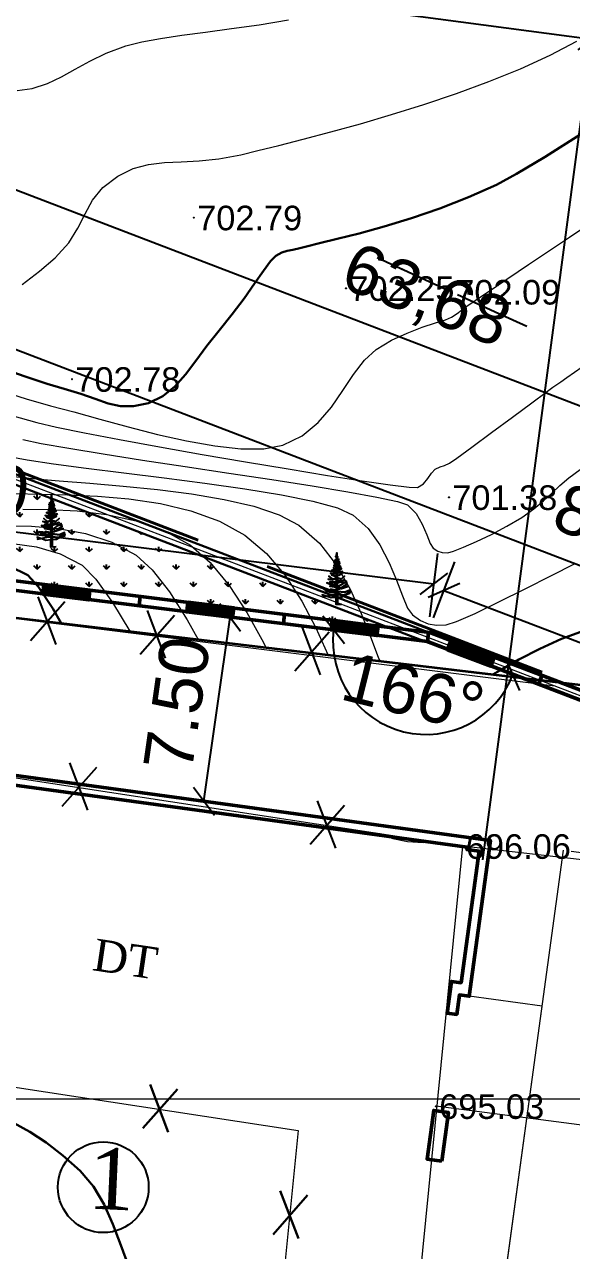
# Model space of a CAD drawing. Header units: feet. Extents: x 3381 to 683784, y 675186 to 4376258.
# Drawn here: x 682142.95 to 682165.21, y 4375708.14 to 4375758.02 of the extents above; entities that cross this region are included whole.
import ezdxf

# ---------------------------------------------------------------- set-up
doc = ezdxf.new("R2010")
doc.units = ezdxf.units.FT
doc.header["$MEASUREMENT"] = 0
doc.header["$PDMODE"] = 34
doc.header["$PDSIZE"] = 0.01
for name, pattern in [('ACAD_ISO02W100', [15, 12, -3]), ('ACAD_ISO03W100', [30, 12, -18]), ('DUZ', [0])]:
    doc.linetypes.add(name, pattern=pattern)
doc.layers.get('0').update_dxf_attribs({"linetype": 'CONTINUOUS'})
doc.layers.get('Defpoints').update_dxf_attribs({"linetype": 'CONTINUOUS'})
for name, color, linetype in [('0_Point_Height', 2, 'CONTINUOUS'), ('0_Point_Point', 7, 'CONTINUOUS'), ('Aqaclar', 3, 'CONTINUOUS'), ('Layer8', 7, 'CONTINUOUS'), ('Lep-Stolb', 7, 'CONTINUOUS'), ('Yazilar', 7, 'CONTINUOUS')]:
    doc.layers.add(name, color=color, linetype=linetype)
for name, color, linetype, lineweight in [('ANA HORIZONTAL', 24, 'CONTINUOUS', 30), ('das hasar', 5, 'CONTINUOUS', 0), ('das tikili', 5, 'CONTINUOUS', 0), ('HORIZANTAL', 24, 'CONTINUOUS', 13), ('km setka', 170, 'CONTINUOUS', 15)]:
    doc.layers.add(name, color=color, linetype=linetype, lineweight=lineweight)
doc.styles.get("Standard").update_dxf_attribs({"font": 'arial.ttf', "height": 2})
doc.styles.add('style5', font='ariall.ttf', dxfattribs={"height": 400})
doc.linetypes.add('FENCELINE2', pattern='A,6.35,-2.54,[132,ltypeshp.shx,S=2.54,R=0,X=-2.54,Y=0],-2.54,25.4', length=36.83)
doc.dimstyles.new('ISO-25', dxfattribs={"dimtxt": 2, "dimasz": 1, "dimexe": 1.25, "dimexo": 0.625, "dimtad": 1, "dimtxsty": 'Standard', "dimblk": 'OBLIQUE', "dimcen": 2.5, "dimadec": 0, "dimazin": 0, "dimtfac": 1, "dimtmove": 0, "dimatfit": 3, "dimldrblk": 'OBLIQUE', "dimfxl": 1, "dimarcsym": 0})
pattern_1 = [(90, (1287.3136, 801.1559), (-0.707106781, 0.707106781), [0.1875, -1.226713563]), (45, (1287.3136, 801.1559), (-0.70710678119, 0.70710678119), [0.1875, -0.8125]), (135, (1287.3136, 801.1559), (-0.70710678119, -0.70710678119), [0.1875, -0.8125])]

# ---------------------------------------------------------------- blocks, each defined once
blk = doc.blocks.new('_Oblique')
at = {"color": 0, "linetype": 'ByBlock', "lineweight": -2}
blk.add_line((-0.5, -0.5), (0.5, 0.5), dxfattribs=at)
blk = doc.blocks.new('*D66')
at = {"color": 0, "lineweight": -2, "transparency": 16777216}
for p, q in [((682125.166, 4375746.842), (682127.158, 4375752.045)), ((682126.711, 4375750.878), (682207.711, 4375719.878)), ((682206.166, 4375715.842), (682208.158, 4375721.045))]:
    blk.add_line(p, q, dxfattribs=at)
at = {"layer": 'Defpoints', "color": 0, "lineweight": 18, "transparency": 16777216}
for p in [(682124.943, 4375746.258), (682207.711, 4375719.878), (682205.943, 4375715.258)]:
    blk.add_point(p, dxfattribs=at)
at = {"color": 0, "lineweight": -2, "transparency": 16777216}
for p, rotation in [((682126.711, 4375750.878), 159.0573494500117), ((682207.711, 4375719.878), 339.0573494500117)]:
    blk.add_blockref('_Oblique', p, dxfattribs=dict(at, rotation=rotation))
at = {"color": 0, "lineweight": 18, "transparency": 16777216, "insert": (682167.864, 4375737.084), "char_height": 2, "attachment_point": 5, "rotation": 339.0573}
blk.add_mtext('86,73', dxfattribs=at)
blk = doc.blocks.new('*D35')
at = {"color": 0, "lineweight": -2, "transparency": 16777216}
for p, q in [((682125.166, 4375746.842), (682129.326, 4375757.71)), ((682128.879, 4375756.543), (682188.35, 4375733.782)), ((682184.638, 4375724.081), (682188.797, 4375734.95))]:
    blk.add_line(p, q, dxfattribs=at)
at = {"layer": 'Defpoints', "color": 0, "lineweight": 18, "transparency": 16777216}
for p in [(682124.943, 4375746.258), (682188.35, 4375733.782), (682184.414, 4375723.498)]:
    blk.add_point(p, dxfattribs=at)
at = {"color": 0, "lineweight": -2, "transparency": 16777216}
for p, rotation in [((682128.879, 4375756.543), 159.0573494502388), ((682188.35, 4375733.782), 339.0573494502387)]:
    blk.add_blockref('_Oblique', p, dxfattribs=dict(at, rotation=rotation))
at = {"color": 0, "lineweight": 18, "transparency": 16777216, "insert": (682159.268, 4375746.869), "char_height": 2, "attachment_point": 5, "rotation": 339.0573}
blk.add_mtext('63,68', dxfattribs=at)
blk = doc.blocks.new('*D37')
at = {"color": 0, "lineweight": -2, "transparency": 16777216}
for p, q in [((682120.632, 4375738.746), (682120.954, 4375741.331)), ((682120.8, 4375740.09), (682159.616, 4375735.261)), ((682159.448, 4375733.916), (682159.77, 4375736.501))]:
    blk.add_line(p, q, dxfattribs=at)
at = {"layer": 'Defpoints', "color": 0, "lineweight": 9, "transparency": 16777216}
for p in [(682120.555, 4375738.126), (682159.616, 4375735.261), (682159.371, 4375733.296)]:
    blk.add_point(p, dxfattribs=at)
at = {"color": 0, "lineweight": -2, "transparency": 16777216}
for p, rotation in [((682120.8, 4375740.09), 172.9079159847132), ((682159.616, 4375735.261), 352.9079159847132)]:
    blk.add_blockref('_Oblique', p, dxfattribs=dict(at, rotation=rotation))
at = {"color": 0, "lineweight": 18, "transparency": 16777216, "insert": (682140.411, 4375739.31), "char_height": 2, "attachment_point": 5, "rotation": 352.9079}
blk.add_mtext('{\\fArial|b0|i0|c238|p34;39.0}', dxfattribs=at)
blk = doc.blocks.new('*D38')
at = {"color": 0, "lineweight": -2, "transparency": 16777216}
for p, q in [((682159.594, 4375733.88), (682160.466, 4375736.161)), ((682160.019, 4375734.993), (682185.126, 4375725.4)), ((682184.701, 4375724.287), (682185.573, 4375726.568))]:
    blk.add_line(p, q, dxfattribs=at)
at = {"layer": 'Defpoints', "color": 0, "lineweight": 9, "transparency": 16777216}
for p in [(682159.371, 4375733.296), (682185.126, 4375725.4), (682184.478, 4375723.704)]:
    blk.add_point(p, dxfattribs=at)
at = {"color": 0, "lineweight": -2, "transparency": 16777216}
for p, rotation in [((682160.019, 4375734.993), 159.0895513986709), ((682185.126, 4375725.4), 339.0895513986709)]:
    blk.add_blockref('_Oblique', p, dxfattribs=dict(at, rotation=rotation))
at = {"color": 0, "lineweight": 18, "transparency": 16777216, "insert": (682173.16, 4375731.734), "char_height": 2, "attachment_point": 5, "rotation": 339.0896}
blk.add_mtext('{\\fArial|b0|i0|c238|p34;26.80}', dxfattribs=at)
blk = doc.blocks.new('*D30')
at = {"color": 0, "lineweight": -2, "transparency": 16777216}
blk.add_line((682118.224, 4375734.771), (682113.35, 4375739.13), dxfattribs=at)
for start, end in [(242.879, 352.9349), (228.1908, 242.879)]:
    blk.add_arc((682120.832, 4375737.687), 3.912, start, end, dxfattribs=at)
at = {"layer": 'Defpoints', "color": 0, "lineweight": 30, "transparency": 16777216}
for p in [(682120.832, 4375737.687), (682120.832, 4375737.687), (682123.657, 4375734.982), (682159.346, 4375732.913), (682086.143, 4375669.959)]:
    blk.add_point(p, dxfattribs=at)
at = {"color": 0, "lineweight": -2, "transparency": 16777216}
for p, rotation in [((682124.713, 4375737.206), 82.93491798811135), ((682119.049, 4375734.205), 152.8790077975493)]:
    blk.add_blockref('_Oblique', p, dxfattribs=dict(at, rotation=rotation))
at = {"color": 0, "lineweight": 18, "transparency": 16777216, "insert": (682116.884, 4375738.178), "char_height": 2, "attachment_point": 5, "rotation": 318.1908}
blk.add_mtext('110°', dxfattribs=at)
blk = doc.blocks.new('*D32')
at = {"color": 0, "lineweight": -2, "transparency": 16777216}
blk.add_arc((682182.762, 4375657.126), 7.21, 68.4429, 172.4341, dxfattribs=at)
at = {"layer": 'Defpoints', "color": 0, "lineweight": 30, "transparency": 16777216}
for p in [(682205.683, 4375715.144), (682086.143, 4375669.959), (682177.424, 4375661.972), (682182.797, 4375657.122), (682173.825, 4375634.503)]:
    blk.add_point(p, dxfattribs=at)
at = {"color": 0, "lineweight": -2, "transparency": 16777216}
for p, rotation in [((682185.411, 4375663.832), 338.4429207148453), ((682175.615, 4375658.076), 262.4341392845762)]:
    blk.add_blockref('_Oblique', p, dxfattribs=dict(at, rotation=rotation))
at = {"color": 0, "lineweight": 18, "transparency": 16777216, "insert": (682178.276, 4375664.762), "char_height": 2, "attachment_point": 5, "rotation": 30.4385}
blk.add_mtext('104°', dxfattribs=at)
blk = doc.blocks.new('*D33')
at = {"color": 0, "lineweight": -2, "transparency": 16777216}
blk.add_line((682162.513, 4375731.692), (682163.992, 4375731.129), dxfattribs=at)
blk.add_arc((682159.288, 4375732.92), 3.784, 172.9349, 339.1463, dxfattribs=at)
at = {"layer": 'Defpoints', "color": 0, "lineweight": 18, "transparency": 16777216}
for p in [(682120.832, 4375737.687), (682159.346, 4375732.913), (682160.172, 4375732.584), (682161.929, 4375731.914), (682156.773, 4375730.094)]:
    blk.add_point(p, dxfattribs=at)
at = {"color": 0, "lineweight": -2, "transparency": 16777216}
for p, rotation in [((682155.533, 4375733.386), 82.93491798746089), ((682162.824, 4375731.574), 69.1462895681369)]:
    blk.add_blockref('_Oblique', p, dxfattribs=dict(at, rotation=rotation))
at = {"color": 0, "lineweight": 18, "transparency": 16777216, "insert": (682158.772, 4375730.846), "char_height": 2, "attachment_point": 5, "rotation": 346.0406}
blk.add_mtext('166°', dxfattribs=at)
blk = doc.blocks.new('*D73')
at = {"color": 0, "lineweight": -2, "transparency": 16777216}
for p, q in [((682127.28, 4375728.596), (682131.89, 4375763.227)), ((682131.725, 4375761.988), (682166.043, 4375757.419)), ((682161.597, 4375724.028), (682166.208, 4375758.658))]:
    blk.add_line(p, q, dxfattribs=at)
at = {"layer": 'Defpoints', "color": 0, "lineweight": 18, "transparency": 16777216}
for p in [(682166.043, 4375757.419), (682127.198, 4375727.976), (682161.515, 4375723.408)]:
    blk.add_point(p, dxfattribs=at)
at = {"color": 0, "lineweight": -2, "transparency": 16777216}
for p, rotation in [((682131.725, 4375761.988), 172.417149274753), ((682166.043, 4375757.419), 352.4171492747529)]:
    blk.add_blockref('_Oblique', p, dxfattribs=dict(at, rotation=rotation))
at = {"color": 0, "lineweight": 20, "transparency": 16777216, "insert": (682149.101, 4375761.336), "char_height": 2, "attachment_point": 5, "rotation": 352.4171}
blk.add_mtext('{\\fArial|b0|i0|c238|p34;34.60}', dxfattribs=at)
blk = doc.blocks.new('*D75')
at = {"color": 0, "lineweight": -2, "transparency": 16777216}
blk.add_arc((682135.899, 4375791.734), 7.308, 157.6168, 262.2234, dxfattribs=at)
at = {"layer": 'Defpoints', "color": 0, "lineweight": 18, "transparency": 16777216}
for p in [(682137.485, 4375803.353), (682118.944, 4375798.716, 709.272), (682128.763, 4375790.154), (682150.38, 4375785.77, 709.019), (682124.942, 4375711.507)]:
    blk.add_point(p, dxfattribs=at)
at = {"color": 0, "lineweight": -2, "transparency": 16777216}
for p, rotation in [((682129.141, 4375794.517), 67.61681356779707), ((682134.91, 4375784.493), 352.2234362133664)]:
    blk.add_blockref('_Oblique', p, dxfattribs=dict(at, rotation=rotation))
at = {"color": 0, "lineweight": 20, "transparency": 16777216, "insert": (682130.991, 4375788.909), "char_height": 2, "attachment_point": 5, "rotation": 299.9201}
blk.add_mtext('105°', dxfattribs=at)
blk = doc.blocks.new('*D76')
at = {"color": 0, "lineweight": -2, "transparency": 16777216}
blk.add_arc((682135.899, 4375791.734), 7.32, 262.2234, 337.6168, dxfattribs=at)
at = {"layer": 'Defpoints', "color": 0, "lineweight": 18, "transparency": 16777216}
for p in [(682137.485, 4375803.353), (682118.944, 4375798.716, 709.272), (682140.843, 4375786.335), (682150.38, 4375785.77, 709.019), (682124.942, 4375711.507)]:
    blk.add_point(p, dxfattribs=at)
at = {"color": 0, "lineweight": -2, "transparency": 16777216}
for p, rotation in [((682142.667, 4375788.946), 67.61681356779708), ((682134.908, 4375784.481), 172.2234362133664)]:
    blk.add_blockref('_Oblique', p, dxfattribs=dict(at, rotation=rotation))
at = {"color": 0, "lineweight": 20, "transparency": 16777216, "insert": (682138.731, 4375786.812), "char_height": 2, "attachment_point": 5, "rotation": 29.9201}
blk.add_mtext('75°', dxfattribs=at)
blk = doc.blocks.new('*D151')
at = {"color": 0, "lineweight": -2, "transparency": 16777216}
for p, q in [((682150.702, 4375733.977), (682150.083, 4375734.065)), ((682150.255, 4375726.419), (682151.321, 4375733.888)), ((682149.636, 4375726.508), (682149.018, 4375726.596))]:
    blk.add_line(p, q, dxfattribs=at)
at = {"layer": 'Defpoints', "color": 0, "lineweight": 18, "transparency": 16777216}
for p in [(682151.321, 4375733.888), (682151.321, 4375733.888), (682150.255, 4375726.419)]:
    blk.add_point(p, dxfattribs=at)
at = {"color": 0, "lineweight": -2, "transparency": 16777216}
for p, rotation in [((682151.321, 4375733.888), 81.88028170355082), ((682150.255, 4375726.419), 261.8802817035508)]:
    blk.add_blockref('_Oblique', p, dxfattribs=dict(at, rotation=rotation))
at = {"color": 0, "lineweight": 18, "transparency": 16777216, "insert": (682149.158, 4375730.386), "char_height": 2, "attachment_point": 5, "rotation": 81.8803}
blk.add_mtext('{\\fArial|b0|i0|c238|p34;7.50}', dxfattribs=at)

msp = doc.modelspace()

# ---------------------------------------------------------------- hatches: boundary and pattern name
at = {"lineweight": 25}
h = msp.add_hatch(dxfattribs=at)
h.set_pattern_fill('GRASS', color=3)
h.set_pattern_definition(pattern_1)
h.paths.add_polyline_path([(682120.976, 4375738.07), (682157.714, 4375733.502), (682125.039, 4375746.007)])
h = msp.add_hatch(dxfattribs=at)
h.set_pattern_fill('GRASS', color=3)
h.set_pattern_definition(pattern_1)
edge = h.paths.add_edge_path(flags=16)
edge.add_arc((682100.284, 4375677.651), 3.56, 0, 360)
edge = h.paths.add_edge_path()
edge.add_arc((682165.941, 4375648.566), 2.121, 0, 360)
edge = h.paths.add_edge_path()
edge.add_line((682103.076, 4375679.859), (682107.613, 4375679.251))
edge.add_line((682107.613, 4375679.251), (682108.001, 4375682.14))
edge.add_line((682108.001, 4375682.14), (682100.674, 4375683.13))
edge.add_line((682100.674, 4375683.13), (682102.815, 4375698.986))
edge.add_line((682102.815, 4375698.986), (682111.188, 4375697.855))
edge.add_line((682111.188, 4375697.855), (682111.915, 4375703.238))
edge.add_line((682111.915, 4375703.238), (682107.263, 4375703.91))
edge.add_line((682107.263, 4375703.91), (682108.077, 4375709.551))
edge.add_line((682108.077, 4375709.551), (682116.199, 4375708.398))
edge.add_line((682116.199, 4375708.398), (682119.945, 4375735.513))
edge.add_line((682119.945, 4375735.513), (682120.038, 4375736.202))
edge.add_line((682120.038, 4375736.202), (682119.768, 4375735.709))
edge.add_line((682119.768, 4375735.709), (682082.23, 4375662.38))
edge.add_line((682082.23, 4375662.38), (682173.825, 4375634.503))
edge.add_line((682173.825, 4375634.503), (682205.683, 4375715.144))
edge.add_line((682205.683, 4375715.144), (682198.572, 4375717.865))
edge.add_line((682198.572, 4375717.865), (682196.818, 4375713.281))
edge.add_line((682196.818, 4375713.281), (682188.454, 4375716.215))
edge.add_arc((682347.883, 4375651.33), 172.127, 157.85455, 159.31778)
edge.add_line((682186.849, 4375712.122), (682200.214, 4375710.326))
edge.add_line((682200.214, 4375710.326), (682199.472, 4375705.078))
edge.add_line((682199.472, 4375705.078), (682186.143, 4375706.885))
edge.add_arc((682186.443, 4375703.744), 3.155, 95.4615, 167.5925)
edge.add_line((682183.362, 4375704.422), (682183.362, 4375703.467))
edge.add_line((682183.362, 4375703.467), (682185.028, 4375703.86))
edge.add_line((682185.028, 4375703.86), (682190.62, 4375702.881))
edge.add_line((682190.62, 4375702.881), (682188.67, 4375689.698))
edge.add_line((682188.67, 4375689.698), (682188.451, 4375689.698))
edge.add_line((682188.451, 4375689.698), (682183.362, 4375690.415))
edge.add_line((682183.362, 4375690.415), (682183.973, 4375695.783))
edge.add_line((682183.973, 4375695.783), (682189.076, 4375695.084))
edge.add_line((682189.076, 4375695.084), (682189.427, 4375697.646))
edge.add_line((682189.427, 4375697.646), (682184.247, 4375698.356))
edge.add_line((682184.247, 4375698.356), (682184.843, 4375703.444))
edge.add_line((682184.843, 4375703.444), (682183.262, 4375703.235))
edge.add_line((682183.262, 4375703.235), (682181.206, 4375687.269))
edge.add_line((682181.206, 4375687.269), (682189.942, 4375686.06))
edge.add_line((682189.942, 4375686.06), (682189.111, 4375678.704))
edge.add_line((682189.111, 4375678.704), (682180.328, 4375679.919))
edge.add_line((682180.328, 4375679.919), (682179.949, 4375677.269))
edge.add_line((682179.949, 4375677.269), (682173.822, 4375678.073))
edge.add_arc((682173.385, 4375668.082), 10, 87.4993, 110.7786)
edge.add_line((682169.838, 4375677.432), (682179.587, 4375676.005))
edge.add_line((682179.587, 4375676.005), (682178.96, 4375672.511))
edge.add_line((682178.96, 4375672.511), (682175.65, 4375673.037))
edge.add_line((682175.65, 4375673.037), (682176.043, 4375676.111))
edge.add_line((682176.043, 4375676.111), (682173.512, 4375676.446))
edge.add_line((682173.512, 4375676.446), (682173.107, 4375673.384))
edge.add_line((682173.107, 4375673.384), (682169.783, 4375673.824))
edge.add_line((682169.783, 4375673.824), (682170.135, 4375676.921))
edge.add_line((682170.135, 4375676.921), (682169.341, 4375677.228))
edge.add_arc((682173.555, 4375667.869), 10.263, 114.2395, 179.0096)
edge.add_line((682163.293, 4375668.047), (682162.943, 4375665.411))
edge.add_line((682162.943, 4375665.411), (682159.957, 4375665.738))
edge.add_line((682159.957, 4375665.738), (682159.076, 4375660.875))
edge.add_line((682159.076, 4375660.875), (682150.367, 4375662.088))
edge.add_line((682150.367, 4375662.088), (682151.054, 4375666.989))
edge.add_line((682151.054, 4375666.989), (682144.128, 4375667.908))
edge.add_line((682144.128, 4375667.908), (682144.563, 4375671.182))
edge.add_arc((682141.589, 4375671.577), 3, 352.4412, 442.1402)
edge.add_line((682141.999, 4375674.549), (682130.113, 4375676.189))
edge.add_line((682130.113, 4375676.189), (682128.842, 4375666.772))
edge.add_line((682128.842, 4375666.772), (682121.539, 4375667.751))
edge.add_line((682121.539, 4375667.751), (682122.793, 4375677.2))
edge.add_line((682122.793, 4375677.2), (682119.777, 4375677.622))
edge.add_line((682119.777, 4375677.622), (682118.516, 4375668.117))
edge.add_line((682118.516, 4375668.117), (682117.086, 4375668.391))
edge.add_line((682117.086, 4375668.391), (682106.365, 4375669.935))
edge.add_line((682106.365, 4375669.935), (682107.414, 4375677.765))
edge.add_line((682107.414, 4375677.765), (682103.794, 4375678.25))
edge.add_arc((682100.284, 4375677.651), 3.56, 9.688, 38.3434)
at = {"lineweight": 50}
h = msp.add_hatch(dxfattribs=at)
h.set_pattern_fill('ANSI31', scale=0.3, angle=0.4649)
h.set_pattern_definition([(45.4649425098, (32595.560148, -5716.13343), (-0.02673080442278, 0.02630045807417), [])])
h.paths.add_polyline_path([(682143.74, 4375735.232), (682145.616, 4375734.997), (682145.566, 4375734.612), (682143.7, 4375734.843)])
h = msp.add_hatch(dxfattribs=at)
h.set_pattern_fill('ANSI31', scale=0.3, angle=1.0889)
h.set_pattern_definition([(46.0888578068, (80350.25105, -12530.11862), (-0.0270156095107, 0.0260078227225), [])])
h.paths.add_polyline_path([(682149.592, 4375734.52), (682151.467, 4375734.285), (682151.421, 4375733.891), (682149.555, 4375734.122)])
h = msp.add_hatch(dxfattribs=at)
h.set_pattern_fill('ANSI31', scale=0.3, angle=0.4649)
h.set_pattern_definition([(45.4649425098, (32607.287455, -5717.586884), (-0.02673080442278, 0.02630045807417), [])])
h.paths.add_polyline_path([(682155.468, 4375733.779), (682157.343, 4375733.544), (682157.294, 4375733.158), (682155.427, 4375733.389)])
h = msp.add_hatch(dxfattribs=at)
h.set_pattern_fill('ANSI31', scale=0.3, angle=-12.6583)
h.set_pattern_definition([(32.3417294339, (-945214.844965, 256184.548373), (-0.02006129345044, 0.03168271618873), [])])
h.paths.add_polyline_path([(682160.302, 4375732.96), (682162.067, 4375732.286), (682161.929, 4375731.914), (682160.171, 4375732.582)])

# ---------------------------------------------------------------- linework, layer by layer
at = {"color": 8, "lineweight": 18}
msp.add_line((682121.153, 4375736.547, 686.5), (682164.528, 4375731.108, -687.5), dxfattribs=at)
at = {"color": 1, "lineweight": 25}
for p, q in [((682143.195, 4375732.963, -32.392), (682144.597, 4375734.551, -32.392)), ((682143.487, 4375734.732, 665.108), (682144.223, 4375732.799, -32.392)), ((682147.944, 4375734.173, 523.914), (682148.681, 4375732.24, -173.586)), ((682147.652, 4375732.404, -173.586), (682149.055, 4375733.993, -173.586)), ((682153.954, 4375731.719, 696.134), (682155.356, 4375733.308, 696.134)), ((682154.246, 4375733.488, 1393.634), (682154.982, 4375731.556, 696.134)), ((682144.49, 4375726.213), (682145.892, 4375727.801)), ((682144.782, 4375727.982, 697.5), (682145.518, 4375726.049)), ((682154.575, 4375724.67), (682155.978, 4375726.259)), ((682154.867, 4375726.439, 697.5), (682155.604, 4375724.506))]:
    msp.add_line(p, q, dxfattribs=at)
at = {"color": 7, "lineweight": 50}
for p, q in [((682147.664, 4375734.761), (682147.62, 4375734.375)), ((682153.537, 4375734.041), (682153.493, 4375733.655)), ((682159.39, 4375733.299), (682159.346, 4375732.913)), ((682164.02, 4375731.558), (682163.886, 4375731.193))]:
    msp.add_line(p, q, dxfattribs=at)
at = {"color": 7, "linetype": 'ACAD_ISO03W100', "lineweight": 18, "ltscale": 0.1}
msp.add_line((682175.306, 4375722.998), (682164.513, 4375724.472), dxfattribs=at)
at = {"color": 1, "lineweight": 30}
for p, q in [((682147.768, 4375713.118), (682149.171, 4375714.707)), ((682148.06, 4375714.887, 697.5), (682148.797, 4375712.954)), ((682153.36, 4375710.565, 697.5), (682154.096, 4375708.632)), ((682153.068, 4375708.796), (682154.47, 4375710.385))]:
    msp.add_line(p, q, dxfattribs=at)
at = {"color": 6, "linetype": 'ACAD_ISO02W100', "lineweight": 40, "elevation": 374.953}
msp.add_lwpolyline([(682207.23, 4375740.233), (682222.258, 4375723.541), (682213.835, 4375725.27), (682195.096, 4375719.624), (682206.391, 4375715.474), (682174.113, 4375633.919), (682081.49, 4375662.079), (682124.812, 4375746.714), (682183.067, 4375724.363), (682204.2, 4375732.115), (682207.23, 4375740.233)], dxfattribs=at)
at = {"color": 7, "lineweight": 30}
for points in [[(682193.828, 4375720.109), (682206.203, 4375715.373), (682174.061, 4375634.013), (682081.656, 4375662.137), (682124.847, 4375746.509), (682184.486, 4375723.684)], [(682193.686, 4375719.735), (682205.683, 4375715.144), (682173.825, 4375634.503), (682082.23, 4375662.38), (682125.039, 4375746.007), (682184.343, 4375723.311)]]:
    msp.add_lwpolyline(points, dxfattribs=at)
at = {"color": 1, "lineweight": 0}
msp.add_lwpolyline([(682081.943, 4375662.258), (682124.943, 4375746.258), (682205.943, 4375715.258), (682173.943, 4375634.258)], close=True, dxfattribs=at)
at = {"color": 7, "lineweight": 50}
for points in [[(682184.595, 4375723.244), (682184.77, 4375723.605), (682159.447, 4375733.287), (682120.553, 4375738.12), (682085.507, 4375669.657), (682183.056, 4375656.669), (682198.833, 4375696.585), (682198.474, 4375696.727), (682182.797, 4375657.122), (682086.143, 4375669.959), (682120.832, 4375737.687), (682159.346, 4375732.913), (682184.595, 4375723.244)], [(682143.74, 4375735.232), (682145.616, 4375734.997), (682145.567, 4375734.612), (682143.7, 4375734.845), (682143.74, 4375735.232)], [(682149.592, 4375734.52), (682151.467, 4375734.285), (682151.421, 4375733.891), (682149.555, 4375734.123), (682149.592, 4375734.52)], [(682155.468, 4375733.779), (682157.343, 4375733.544), (682157.295, 4375733.159), (682155.427, 4375733.391), (682155.468, 4375733.779)], [(682160.302, 4375732.96), (682162.067, 4375732.286), (682161.929, 4375731.914), (682160.172, 4375732.584), (682160.302, 4375732.96)], [(682135.082, 4375729.703), (682135.136, 4375730.099), (682136.371, 4375729.93), (682136.154, 4375728.345), (682161.915, 4375724.827), (682161.049, 4375718.486), (682160.653, 4375718.54), (682160.545, 4375717.747), (682160.147, 4375717.791), (682160.324, 4375719.089), (682160.721, 4375719.035), (682161.451, 4375724.386), (682160.956, 4375724.453), (682160.969, 4375724.553), (682135.704, 4375728.003), (682135.907, 4375729.489), (682135.808, 4375729.503), (682135.821, 4375729.602), (682135.082, 4375729.703)]]:
    msp.add_lwpolyline(points, dxfattribs=at)
at = {"color": 7, "lineweight": 18}
msp.add_lwpolyline([(682118.964, 4375683.283), (682153.549, 4375678.455, 0.415088), (682159.194, 4375682.73), (682164.888, 4375724.421)], format="xyb", dxfattribs=at)
msp.add_lwpolyline([(682156.178, 4375682.817), (682158.462, 4375682.505), (682160.14, 4375694.791), (682159.842, 4375694.832), (682158.165, 4375682.546), (682159.842, 4375694.832), (682157.856, 4375695.103), (682160.828, 4375694.697), (682164.022, 4375718.08), (682161.049, 4375718.486)], dxfattribs=at)
at = {"color": 7, "lineweight": 50}
msp.add_lwpolyline([(682159.931, 4375711.775), (682160.202, 4375713.757), (682159.607, 4375713.838), (682159.336, 4375711.857)], close=True, dxfattribs=at)
at = {"color": 7, "linetype": 'DUZ', "lineweight": 25}
msp.add_circle((682146.157, 4375710.712, 687.5), 1.846, dxfattribs=at)
at = {"linetype": 'Continuous'}
msp.add_open_spline([(682133.915, 4375868.228), (682135.736, 4375864.758), (682142.042, 4375852.74), (682151.939, 4375834.758), (682165.934, 4375815.494), (682176.705, 4375795.296), (682187.668, 4375777.411), (682196.796, 4375760.007), (682210.211, 4375741.486), (682226.81, 4375727.197), (682238.346, 4375712.36), (682246.276, 4375701.878), (682257.594, 4375689.959), (682265.843, 4375679.267), (682270.287, 4375673.507)], degree=3, knots=[0, 0, 0, 0, 11.75951, 40.72321, 61.46233, 83.054979, 109.290717, 124.392744, 141.962718, 177.533008, 189.558821, 198.276488, 216.955448, 238.768866, 238.768866, 238.768866, 238.768866], dxfattribs=at)
at = {"layer": '0_Point_Point'}
for p in [(682149.843, 4375750.162, 702.787), (682156.037, 4375747.289, 702.255), (682160.347, 4375747.141, 702.087), (682144.884, 4375743.591, 702.784), (682160.225, 4375738.784, 701.383), (682160.78, 4375724.588), (682159.693, 4375714.006)]:
    msp.add_point(p, dxfattribs=at)
at = {"layer": 'ANA HORIZONTAL', "color": 32, "lineweight": 30}
for points, elevation in [([(682141.975, 4375744.053), (682142.983, 4375743.7), (682143.876, 4375743.403), (682144.566, 4375743.2), (682145.247, 4375742.995), (682145.828, 4375742.785), (682146.352, 4375742.606), (682146.859, 4375742.495), (682147.392, 4375742.486), (682147.994, 4375742.617), (682148.581, 4375742.894), (682149.072, 4375743.288), (682149.506, 4375743.775), (682149.924, 4375744.334), (682150.365, 4375744.942), (682150.872, 4375745.577), (682151.402, 4375746.229), (682151.884, 4375746.878), (682152.311, 4375747.482), (682152.674, 4375748), (682152.968, 4375748.39), (682153.185, 4375748.612), (682153.423, 4375748.746), (682153.638, 4375748.809), (682153.867, 4375748.852), (682154.15, 4375748.924), (682154.428, 4375748.995), (682154.95, 4375749.118), (682155.677, 4375749.294), (682156.569, 4375749.523), (682157.589, 4375749.807), (682158.697, 4375750.145), (682159.854, 4375750.539), (682161.02, 4375750.99), (682162.157, 4375751.498), (682162.973, 4375751.941), (682164.136, 4375752.639), (682165.593, 4375753.556)], 702.5), ([(682142.339, 4375735.985), (682143.087, 4375735.612), (682143.505, 4375735.15), (682144.098, 4375734.254), (682144.445, 4375733.666)], 697.5), ([(682162.016, 4375731.578), (682162.294, 4375731.738), (682163.074, 4375732.179), (682163.917, 4375732.619), (682164.811, 4375733.027), (682165.745, 4375733.369)], 700), ([(682142.508, 4375713.334), (682143.169, 4375712.97), (682143.835, 4375712.527), (682144.513, 4375712), (682145.21, 4375711.385), (682145.764, 4375710.744), (682146.196, 4375710.01), (682146.551, 4375709.206), (682146.87, 4375708.355), (682147.2, 4375707.478)], 695)]:
    msp.add_lwpolyline(points, dxfattribs=dict(at, elevation=elevation))
at = {"layer": 'Aqaclar', "color": 3}
for points in [[(682144.236, 4375736.77), (682144.025, 4375736.762), (682144.028, 4375737.057), (682143.82, 4375737.033), (682143.611, 4375737.109), (682143.46, 4375737.163), (682143.611, 4375737.109), (682143.486, 4375737.082), (682143.611, 4375737.109), (682143.865, 4375737.163), (682144.03, 4375737.17), (682144.028, 4375737.057), (682144.074, 4375737.062), (682144.077, 4375736.764), (682144.074, 4375737.062), (682144.25, 4375737.082), (682144.416, 4375737.176), (682144.585, 4375737.22), (682144.416, 4375737.176), (682144.61, 4375737.284), (682144.416, 4375737.176), (682144.275, 4375737.139), (682144.072, 4375737.168), (682144.074, 4375737.062), (682144.072, 4375737.168), (682144.054, 4375737.171), (682144.03, 4375737.17), (682144.031, 4375737.293), (682144.029, 4375737.292), (682143.858, 4375737.252), (682143.599, 4375737.325), (682143.858, 4375737.252), (682144.029, 4375737.292), (682144.031, 4375737.293), (682144.032, 4375737.339), (682144.023, 4375737.341), (682143.808, 4375737.39), (682143.937, 4375737.36), (682143.865, 4375737.349), (682143.536, 4375737.381), (682143.865, 4375737.349), (682143.937, 4375737.36), (682144.032, 4375737.375), (682144.032, 4375737.339), (682144.032, 4375737.375), (682144.07, 4375737.381), (682144.072, 4375737.168), (682144.071, 4375737.293), (682144.073, 4375737.292), (682144.376, 4375737.26), (682144.578, 4375737.349), (682144.376, 4375737.26), (682144.071, 4375737.293), (682144.07, 4375737.381), (682144.18, 4375737.398), (682144.477, 4375737.608), (682144.215, 4375737.422), (682144.237, 4375737.414), (682144.522, 4375737.511), (682144.237, 4375737.414), (682144.13, 4375737.454), (682144.069, 4375737.464), (682144.07, 4375737.381), (682144.069, 4375737.464), (682144.033, 4375737.47), (682144.032, 4375737.375), (682144.033, 4375737.47), (682143.77, 4375737.511), (682144.033, 4375737.47), (682144.034, 4375737.519), (682143.966, 4375737.519), (682143.644, 4375737.641), (682143.966, 4375737.519), (682144.034, 4375737.519), (682144.035, 4375737.622), (682143.947, 4375737.584), (682143.738, 4375737.633), (682143.947, 4375737.584), (682144.066, 4375737.635), (682144.068, 4375737.519), (682144.034, 4375737.519), (682144.068, 4375737.519), (682144.069, 4375737.464), (682144.068, 4375737.519), (682144.149, 4375737.519), (682144.348, 4375737.652), (682144.439, 4375737.714), (682144.348, 4375737.652), (682144.37, 4375737.649), (682144.465, 4375737.665), (682144.37, 4375737.649), (682144.212, 4375737.673), (682144.185, 4375737.686), (682144.066, 4375737.635), (682144.185, 4375737.686), (682144.364, 4375737.762), (682144.185, 4375737.686), (682144.124, 4375737.714), (682144.231, 4375737.738), (682144.124, 4375737.714), (682144.054, 4375737.746), (682144.065, 4375737.741), (682144.066, 4375737.701), (682144.124, 4375737.714), (682144.066, 4375737.701), (682144.066, 4375737.635), (682144.066, 4375737.701), (682144.036, 4375737.694), (682144.035, 4375737.622), (682144.036, 4375737.694), (682143.94, 4375737.673), (682143.764, 4375737.681), (682143.94, 4375737.673), (682144.036, 4375737.694), (682144.037, 4375737.786), (682144.092, 4375737.778), (682144.065, 4375737.782), (682144.065, 4375737.741), (682144.065, 4375737.782), (682144.037, 4375737.786), (682143.865, 4375737.811), (682143.732, 4375737.916), (682143.865, 4375737.811), (682143.929, 4375737.802), (682143.865, 4375737.762), (682143.694, 4375737.803), (682143.865, 4375737.762), (682143.929, 4375737.802), (682144.038, 4375737.87), (682144.037, 4375737.786), (682144.065, 4375737.782), (682144.064, 4375737.846), (682144.225, 4375737.803), (682144.364, 4375737.924), (682144.225, 4375737.803), (682144.064, 4375737.846), (682144.063, 4375737.926), (682144.25, 4375738.013), (682144.023, 4375737.908), (682143.839, 4375737.973), (682144.023, 4375737.908), (682144.039, 4375737.915), (682144.038, 4375737.87), (682144.04, 4375738.027), (682144.023, 4375738.021), (682143.934, 4375738.013), (682143.789, 4375738.037), (682143.934, 4375738.013), (682144.023, 4375738.021), (682144.04, 4375738.027), (682144.061, 4375738.035), (682144.063, 4375737.926), (682144.061, 4375738.035), (682144.282, 4375738.11), (682144.175, 4375738.074), (682144.25, 4375738.07), (682144.098, 4375738.078), (682143.985, 4375738.135), (682144.041, 4375738.106), (682144.04, 4375738.027), (682144.061, 4375738.035), (682144.06, 4375738.128), (682143.934, 4375738.094), (682143.846, 4375738.167), (682143.934, 4375738.094), (682144.042, 4375738.123), (682144.041, 4375738.106), (682144.042, 4375738.123), (682144.143, 4375738.151), (682144.244, 4375738.232), (682144.143, 4375738.151), (682144.06, 4375738.128), (682144.06, 4375738.17), (682144.092, 4375738.167), (682144.218, 4375738.28), (682144.092, 4375738.167), (682144.06, 4375738.17), (682144.042, 4375738.171), (682144.042, 4375738.123), (682144.042, 4375738.171), (682143.903, 4375738.183), (682144.042, 4375738.171), (682144.042, 4375738.187), (682143.915, 4375738.272), (682144.042, 4375738.187), (682144.044, 4375738.298), (682144.048, 4375738.297), (682143.934, 4375738.345), (682144.048, 4375738.297), (682144.155, 4375738.361), (682144.058, 4375738.303), (682144.06, 4375738.17), (682144.059, 4375738.236), (682144.199, 4375738.329), (682144.059, 4375738.236), (682144.057, 4375738.373), (682144.117, 4375738.386), (682144.174, 4375738.45), (682144.117, 4375738.386), (682144.057, 4375738.373), (682144.045, 4375738.37), (682144.044, 4375738.298), (682144.045, 4375738.37), (682144.004, 4375738.361), (682143.953, 4375738.426), (682144.004, 4375738.361), (682144.045, 4375738.37), (682144.046, 4375738.464), (682143.934, 4375738.491), (682144.067, 4375738.459), (682144.155, 4375738.507), (682144.067, 4375738.459), (682144.056, 4375738.461), (682144.057, 4375738.373), (682144.056, 4375738.461), (682144.056, 4375738.505), (682144.136, 4375738.548), (682144.056, 4375738.505), (682144.055, 4375738.578), (682144.086, 4375738.572), (682144.055, 4375738.578), (682144.004, 4375738.588), (682144.047, 4375738.579), (682144.046, 4375738.464), (682144.046, 4375738.507), (682144.004, 4375738.515), (682144.046, 4375738.507), (682144.047, 4375738.538), (682143.972, 4375738.564), (682144.047, 4375738.538), (682144.047, 4375738.579), (682144.048, 4375738.619), (682144.023, 4375738.629), (682144.054, 4375738.616), (682144.086, 4375738.604), (682144.111, 4375738.572), (682144.098, 4375738.589), (682144.13, 4375738.612), (682144.086, 4375738.58), (682144.098, 4375738.589), (682144.086, 4375738.604), (682144.054, 4375738.616), (682144.055, 4375738.578), (682144.054, 4375738.616), (682144.053, 4375738.679), (682144.092, 4375738.71), (682144.058, 4375738.683), (682144.079, 4375738.669), (682144.058, 4375738.683), (682144.049, 4375738.689), (682144.004, 4375738.718), (682144.049, 4375738.689), (682144.049, 4375738.748), (682144.023, 4375738.782), (682144.049, 4375738.748), (682144.051, 4375738.871), (682144.053, 4375738.686), (682144.053, 4375738.679), (682144.053, 4375738.686), (682144.049, 4375738.689), (682144.048, 4375738.675), (682144.053, 4375738.679), (682144.041, 4375738.669), (682144.048, 4375738.675), (682144.048, 4375738.619)], [(682155.846, 4375734.427), (682155.635, 4375734.42), (682155.638, 4375734.714), (682155.43, 4375734.691), (682155.221, 4375734.766), (682155.07, 4375734.82), (682155.221, 4375734.766), (682155.096, 4375734.739), (682155.221, 4375734.766), (682155.475, 4375734.82), (682155.64, 4375734.827), (682155.638, 4375734.714), (682155.684, 4375734.719), (682155.687, 4375734.422), (682155.684, 4375734.719), (682155.86, 4375734.739), (682156.026, 4375734.833), (682156.195, 4375734.877), (682156.026, 4375734.833), (682156.22, 4375734.942), (682156.026, 4375734.833), (682155.885, 4375734.796), (682155.682, 4375734.826), (682155.684, 4375734.719), (682155.682, 4375734.826), (682155.664, 4375734.828), (682155.64, 4375734.827), (682155.641, 4375734.95), (682155.639, 4375734.95), (682155.468, 4375734.909), (682155.209, 4375734.982), (682155.468, 4375734.909), (682155.639, 4375734.95), (682155.641, 4375734.95), (682155.642, 4375734.996), (682155.632, 4375734.998), (682155.418, 4375735.047), (682155.547, 4375735.018), (682155.475, 4375735.007), (682155.146, 4375735.039), (682155.475, 4375735.007), (682155.547, 4375735.018), (682155.642, 4375735.032), (682155.642, 4375734.996), (682155.642, 4375735.032), (682155.68, 4375735.038), (682155.682, 4375734.826), (682155.681, 4375734.95), (682155.683, 4375734.95), (682155.986, 4375734.918), (682156.188, 4375735.007), (682155.986, 4375734.918), (682155.681, 4375734.95), (682155.68, 4375735.038), (682155.79, 4375735.055), (682156.087, 4375735.266), (682155.825, 4375735.08), (682155.847, 4375735.071), (682156.131, 4375735.169), (682155.847, 4375735.071), (682155.74, 4375735.112), (682155.678, 4375735.122), (682155.68, 4375735.038), (682155.678, 4375735.122), (682155.643, 4375735.127), (682155.642, 4375735.032), (682155.643, 4375735.127), (682155.38, 4375735.169), (682155.643, 4375735.127), (682155.644, 4375735.177), (682155.576, 4375735.177), (682155.253, 4375735.298), (682155.576, 4375735.177), (682155.644, 4375735.177), (682155.645, 4375735.279), (682155.557, 4375735.241), (682155.348, 4375735.29), (682155.557, 4375735.241), (682155.676, 4375735.293), (682155.678, 4375735.177), (682155.644, 4375735.177), (682155.678, 4375735.177), (682155.678, 4375735.122), (682155.678, 4375735.177), (682155.759, 4375735.177), (682155.958, 4375735.31), (682156.049, 4375735.371), (682155.958, 4375735.31), (682155.98, 4375735.306), (682156.075, 4375735.322), (682155.98, 4375735.306), (682155.822, 4375735.331), (682155.795, 4375735.343), (682155.676, 4375735.293), (682155.795, 4375735.343), (682155.974, 4375735.42), (682155.795, 4375735.343), (682155.733, 4375735.371), (682155.841, 4375735.395), (682155.733, 4375735.371), (682155.664, 4375735.403), (682155.675, 4375735.398), (682155.676, 4375735.358), (682155.733, 4375735.371), (682155.676, 4375735.358), (682155.676, 4375735.293), (682155.676, 4375735.358), (682155.646, 4375735.352), (682155.645, 4375735.279), (682155.646, 4375735.352), (682155.55, 4375735.331), (682155.373, 4375735.339), (682155.55, 4375735.331), (682155.646, 4375735.352), (682155.647, 4375735.444), (682155.702, 4375735.436), (682155.675, 4375735.44), (682155.675, 4375735.398), (682155.675, 4375735.44), (682155.647, 4375735.444), (682155.475, 4375735.468), (682155.342, 4375735.573), (682155.475, 4375735.468), (682155.538, 4375735.459), (682155.475, 4375735.42), (682155.304, 4375735.46), (682155.475, 4375735.42), (682155.538, 4375735.459), (682155.648, 4375735.527), (682155.647, 4375735.444), (682155.675, 4375735.44), (682155.674, 4375735.503), (682155.835, 4375735.46), (682155.974, 4375735.582), (682155.835, 4375735.46), (682155.674, 4375735.503), (682155.673, 4375735.584), (682155.86, 4375735.671), (682155.632, 4375735.565), (682155.449, 4375735.63), (682155.632, 4375735.565), (682155.649, 4375735.573), (682155.648, 4375735.527), (682155.65, 4375735.685), (682155.632, 4375735.679), (682155.544, 4375735.671), (682155.399, 4375735.695), (682155.544, 4375735.671), (682155.632, 4375735.679), (682155.65, 4375735.685), (682155.671, 4375735.692), (682155.673, 4375735.584), (682155.671, 4375735.692), (682155.891, 4375735.768), (682155.785, 4375735.731), (682155.86, 4375735.727), (682155.708, 4375735.735), (682155.595, 4375735.792), (682155.651, 4375735.764), (682155.65, 4375735.685), (682155.671, 4375735.692), (682155.67, 4375735.786), (682155.544, 4375735.752), (682155.456, 4375735.824), (682155.544, 4375735.752), (682155.652, 4375735.781), (682155.651, 4375735.764), (682155.652, 4375735.781), (682155.752, 4375735.808), (682155.854, 4375735.889), (682155.752, 4375735.808), (682155.67, 4375735.786), (682155.67, 4375735.827), (682155.702, 4375735.824), (682155.828, 4375735.938), (682155.702, 4375735.824), (682155.67, 4375735.827), (682155.652, 4375735.829), (682155.652, 4375735.781), (682155.652, 4375735.829), (682155.512, 4375735.841), (682155.652, 4375735.829), (682155.652, 4375735.844), (682155.525, 4375735.93), (682155.652, 4375735.844), (682155.654, 4375735.956), (682155.658, 4375735.954), (682155.544, 4375736.003), (682155.658, 4375735.954), (682155.765, 4375736.019), (682155.668, 4375735.96), (682155.67, 4375735.827), (682155.669, 4375735.894), (682155.809, 4375735.986), (682155.669, 4375735.894), (682155.667, 4375736.03), (682155.727, 4375736.043), (682155.784, 4375736.108), (682155.727, 4375736.043), (682155.667, 4375736.03), (682155.655, 4375736.028), (682155.654, 4375735.956), (682155.655, 4375736.028), (682155.614, 4375736.019), (682155.563, 4375736.084), (682155.614, 4375736.019), (682155.655, 4375736.028), (682155.656, 4375736.121), (682155.544, 4375736.148), (682155.677, 4375736.116), (682155.765, 4375736.165), (682155.677, 4375736.116), (682155.666, 4375736.119), (682155.667, 4375736.03), (682155.666, 4375736.119), (682155.665, 4375736.163), (682155.746, 4375736.205), (682155.665, 4375736.163), (682155.665, 4375736.236), (682155.696, 4375736.229), (682155.665, 4375736.236), (682155.614, 4375736.246), (682155.657, 4375736.237), (682155.656, 4375736.121), (682155.656, 4375736.165), (682155.614, 4375736.173), (682155.656, 4375736.165), (682155.657, 4375736.195), (682155.582, 4375736.221), (682155.657, 4375736.195), (682155.657, 4375736.237), (682155.658, 4375736.276), (682155.632, 4375736.286), (682155.664, 4375736.274), (682155.696, 4375736.262), (682155.721, 4375736.229), (682155.708, 4375736.246), (682155.74, 4375736.27), (682155.696, 4375736.237), (682155.708, 4375736.246), (682155.696, 4375736.262), (682155.664, 4375736.274), (682155.665, 4375736.236), (682155.664, 4375736.274), (682155.663, 4375736.336), (682155.702, 4375736.367), (682155.668, 4375736.34), (682155.689, 4375736.327), (682155.668, 4375736.34), (682155.659, 4375736.346), (682155.614, 4375736.375), (682155.659, 4375736.346), (682155.659, 4375736.406), (682155.632, 4375736.44), (682155.659, 4375736.406), (682155.661, 4375736.529), (682155.663, 4375736.343), (682155.663, 4375736.336), (682155.663, 4375736.343), (682155.659, 4375736.346), (682155.658, 4375736.332), (682155.663, 4375736.336), (682155.651, 4375736.327), (682155.658, 4375736.332), (682155.658, 4375736.276)]]:
    msp.add_lwpolyline(points, dxfattribs=at)
at = {"layer": 'das hasar', "color": 8, "linetype": 'FENCELINE2', "lineweight": 35, "ltscale": 0.35, "elevation": 696.134}
msp.add_lwpolyline([(682126.032, 4375735.853), (682183.18, 4375729.063)], dxfattribs=at)
at = {"layer": 'das tikili', "color": 32, "lineweight": 9}
for points in [[(682134.518, 4375728.606), (682160.78, 4375724.588)], [(682160.78, 4375724.588), (682158.897, 4375705.538)], [(682182.746, 4375722.083), (682160.78, 4375724.588)], [(682182.706, 4375722.088), (682181.884, 4375711.12), (682159.693, 4375714.006)], [(682132.362, 4375716.343), (682154.085, 4375713.02)], [(682154.085, 4375713.02), (682153.401, 4375706.101)]]:
    msp.add_lwpolyline(points, dxfattribs=at)
at = {"layer": 'HORIZANTAL', "color": 32, "linetype": 'Continuous', "lineweight": 13}
for points, elevation in [([(682142.649, 4375755.336), (682143.264, 4375755.42), (682143.889, 4375755.621), (682144.457, 4375755.889), (682145.012, 4375756.2), (682145.603, 4375756.531), (682146.275, 4375756.855), (682147.076, 4375757.15), (682147.725, 4375757.315), (682148.489, 4375757.457), (682149.358, 4375757.586), (682150.323, 4375757.714), (682151.374, 4375757.853), (682152.5, 4375758.013), (682153.692, 4375758.205)], 703.5), ([(682142.858, 4375747.437), (682143.564, 4375747.98), (682144.195, 4375748.523), (682144.749, 4375749.14), (682145.125, 4375749.741), (682145.418, 4375750.32), (682145.722, 4375750.87), (682146.132, 4375751.384), (682146.742, 4375751.856), (682147.372, 4375752.159), (682148.001, 4375752.327), (682148.648, 4375752.405), (682149.329, 4375752.439), (682150.062, 4375752.473), (682150.864, 4375752.552), (682151.752, 4375752.723), (682152.44, 4375752.891), (682153.297, 4375753.102), (682154.296, 4375753.355), (682155.412, 4375753.649), (682156.619, 4375753.983), (682157.892, 4375754.356), (682159.205, 4375754.767), (682160.533, 4375755.215), (682161.85, 4375755.699), (682163.13, 4375756.219), (682164.349, 4375756.772), (682165.428, 4375757.343)], 703), ([(682142.048, 4375743.104), (682143.021, 4375742.789), (682144.006, 4375742.511), (682144.953, 4375742.257), (682146.022, 4375741.961), (682147.171, 4375741.648), (682148.36, 4375741.345), (682149.548, 4375741.079), (682150.694, 4375740.875), (682151.756, 4375740.759), (682152.695, 4375740.76), (682153.469, 4375740.901), (682154.256, 4375741.283), (682154.9, 4375741.821), (682155.438, 4375742.457), (682155.906, 4375743.131), (682156.342, 4375743.786), (682156.781, 4375744.362), (682157.262, 4375744.802), (682157.885, 4375745.172), (682158.524, 4375745.468), (682159.135, 4375745.7), (682159.671, 4375745.877), (682160.085, 4375746.01), (682160.332, 4375746.108), (682160.563, 4375746.258), (682160.735, 4375746.397), (682160.955, 4375746.566), (682161.298, 4375746.797), (682162.161, 4375747.377), (682163.466, 4375748.253), (682165.134, 4375749.372), (682167.087, 4375750.682)], 702), ([(682142.428, 4375742.115), (682143.446, 4375741.823), (682144.246, 4375741.64), (682145.397, 4375741.406), (682146.822, 4375741.134), (682148.441, 4375740.839), (682150.175, 4375740.532), (682151.947, 4375740.227), (682153.676, 4375739.938), (682155.286, 4375739.677), (682156.696, 4375739.458), (682157.828, 4375739.295), (682158.604, 4375739.199), (682158.944, 4375739.186), (682159.187, 4375739.332), (682159.363, 4375739.544), (682159.509, 4375739.762), (682159.663, 4375739.925), (682159.861, 4375740.028), (682160.037, 4375740.082), (682160.245, 4375740.173), (682160.547, 4375740.382), (682161.16, 4375740.828), (682161.956, 4375741.415), (682162.811, 4375742.047), (682163.595, 4375742.629), (682164.184, 4375743.066), (682164.45, 4375743.261), (682164.616, 4375743.373), (682164.782, 4375743.484), (682165.024, 4375743.657), (682165.644, 4375744.099)], 701.5), ([(682142.886, 4375741.134), (682143.635, 4375740.974), (682144.749, 4375740.777), (682146.148, 4375740.55), (682147.753, 4375740.301), (682149.485, 4375740.039), (682151.266, 4375739.77), (682153.016, 4375739.503), (682154.655, 4375739.246), (682156.106, 4375739.007), (682157.289, 4375738.793), (682158.125, 4375738.611), (682158.535, 4375738.471), (682158.885, 4375738.123), (682159.139, 4375737.694), (682159.321, 4375737.262), (682159.459, 4375736.907), (682159.581, 4375736.708), (682159.768, 4375736.587), (682159.953, 4375736.533), (682160.176, 4375736.531), (682160.409, 4375736.594), (682160.816, 4375736.751), (682161.348, 4375736.985), (682161.954, 4375737.277), (682162.583, 4375737.611), (682163.184, 4375737.968), (682163.685, 4375738.316), (682164.076, 4375738.642), (682164.41, 4375738.955), (682164.734, 4375739.265), (682165.101, 4375739.581), (682165.56, 4375739.913)], 701), ([(682142.326, 4375740.445), (682143.053, 4375740.302), (682144.125, 4375740.144), (682145.465, 4375739.971), (682146.992, 4375739.782), (682148.629, 4375739.579), (682150.296, 4375739.362), (682151.915, 4375739.13), (682153.406, 4375738.884), (682154.691, 4375738.624), (682155.691, 4375738.35), (682156.328, 4375738.063), (682156.931, 4375737.517), (682157.411, 4375736.849), (682157.789, 4375736.124), (682158.089, 4375735.41), (682158.332, 4375734.773), (682158.541, 4375734.28), (682158.739, 4375733.997), (682159.068, 4375733.773), (682159.379, 4375733.639), (682159.714, 4375733.582), (682160.113, 4375733.59), (682160.537, 4375733.727), (682161.29, 4375734.061), (682162.26, 4375734.528), (682163.332, 4375735.062), (682164.394, 4375735.599), (682165.331, 4375736.075)], 700.5), ([(682142.383, 4375739.647), (682143.267, 4375739.551), (682144.361, 4375739.457), (682145.612, 4375739.358), (682146.965, 4375739.242), (682148.363, 4375739.1), (682149.753, 4375738.922), (682151.078, 4375738.698), (682152.285, 4375738.419), (682153.317, 4375738.074), (682154.121, 4375737.654), (682154.959, 4375736.919), (682155.646, 4375736.027), (682156.204, 4375735.047), (682156.657, 4375734.05), (682157.03, 4375733.106), (682157.345, 4375732.283), (682157.416, 4375732.124)], 700), ([(682142.584, 4375738.942), (682143.573, 4375738.918), (682144.703, 4375738.889), (682145.927, 4375738.831), (682147.203, 4375738.718), (682148.484, 4375738.527), (682149.726, 4375738.235), (682150.885, 4375737.815), (682151.914, 4375737.246), (682152.801, 4375736.495), (682153.569, 4375735.583), (682154.233, 4375734.56), (682154.806, 4375733.477), (682155.3, 4375732.385), (682155.304, 4375732.375)], 699.5), ([(682142.88, 4375738.298), (682143.945, 4375738.288), (682145.097, 4375738.23), (682146.292, 4375738.089), (682147.489, 4375737.833), (682148.641, 4375737.427), (682149.707, 4375736.838), (682150.512, 4375736.136), (682151.276, 4375735.202), (682151.999, 4375734.094), (682152.681, 4375732.87), (682152.777, 4375732.675)], 699), ([(682142.224, 4375737.628), (682143.241, 4375737.605), (682144.327, 4375737.513), (682145.432, 4375737.313), (682146.507, 4375736.965), (682147.5, 4375736.429), (682148.151, 4375735.83), (682148.845, 4375734.932), (682149.57, 4375733.798), (682150.021, 4375733.003)], 698.5), ([(682142.459, 4375736.903), (682143.44, 4375736.763), (682144.404, 4375736.485), (682145.293, 4375736.021), (682145.849, 4375735.46), (682146.528, 4375734.5), (682147.236, 4375733.334)], 698)]:
    msp.add_lwpolyline(points, dxfattribs=dict(at, elevation=elevation))
at = {"layer": 'HORIZANTAL', "color": 16, "linetype": 'Continuous', "lineweight": 20, "elevation": 699}
msp.add_lwpolyline([(682157.408, 4375725.104), (682157.943, 4375724.899), (682158.531, 4375724.776), (682159.18, 4375724.735), (682159.687, 4375724.756)], dxfattribs=at)
at = {"layer": 'km setka', "flags": 128}
msp.add_lwpolyline([(682044.591, 4375714.316), (682283.362, 4375714.316)], dxfattribs=at)
at = {"layer": 'Lep-Stolb', "color": 1}
for p, q in [((682157.306, 4375748.535, 695.988), (682158.443, 4375748.014, 695.988)), ((682158.215, 4375748.119, 695.988), (682160.12, 4375747.245, 695.988)), ((682160.574, 4375747.037, 695.988), (682162.253, 4375746.268, 695.988)), ((682162.253, 4375746.268, 695.988), (682163.401, 4375745.741, 695.988))]:
    msp.add_line(p, q, dxfattribs=at)

# ---------------------------------------------------------------- texts
at = {"layer": '0_Point_Height', "color": 0}
for s, p in [('702.79', (682149.979, 4375749.648, 702.787)), ('702.25', (682156.173, 4375746.775, 702.255)), ('702.09', (682160.483, 4375746.627, 702.087)), ('702.78', (682145.02, 4375743.077, 702.784)), ('701.38', (682160.361, 4375738.27, 701.383)), ('696.06', (682160.916, 4375724.074)), ('695.03', (682159.829, 4375713.492))]:
    msp.add_text(s, height=1, dxfattribs=at).set_placement(p)
at = {"layer": 'Layer8', "color": 0, "lineweight": 18, "insert": (682145.5, 4375709.848, 687.5), "char_height": 2.5, "width": 81.30669, "attachment_point": 7, "rotation": 357.4524, "style": 'style5'}
msp.add_mtext('{\\fTimes New Roman|b0|i0|c238|p18;1}', dxfattribs=at)
at = {"layer": 'Yazilar', "color": 1, "lineweight": 9, "insert": (682145.86, 4375720.834), "char_height": 1.3, "width": 0.10588, "attachment_point": 1, "rotation": 351.5862}
msp.add_mtext('{\\fTimes New Roman|b0|i0|c0|p18;DT}', dxfattribs=at)

# ---------------------------------------------------------------- dimensions: what is measured, and where the dimension line sits
at = {"color": 222, "lineweight": 20}
for base, line1, line2, picture, middle in [((682128.763, 4375790.154), ((682137.485, 4375803.353), (682124.942, 4375711.507)), ((682118.944, 4375798.716, 709.272), (682150.38, 4375785.77, 709.019)), '*D75', (682130.991, 4375788.909)), ((682140.843, 4375786.335), ((682118.944, 4375798.716, 709.272), (682150.38, 4375785.77, 709.019)), ((682137.485, 4375803.353), (682124.942, 4375711.507)), '*D76', (682138.731, 4375786.812))]:
    dim = msp.add_angular_dim_2l(base=base, line1=line1, line2=line2, dimstyle='ISO-25', dxfattribs=at)
    dim.commit()
    dim.dimension.update_dxf_attribs({"geometry": picture, "text_midpoint": middle})
at = {"color": 7, "lineweight": 20}
dim = msp.add_aligned_dim(p1=(682127.198, 4375727.976), p2=(682161.515, 4375723.408), distance=34.311, text='{\\fArial|b0|i0|c238|p34;34.60}', dimstyle='ISO-25', dxfattribs=at)
dim.commit()
dim.dimension.update_dxf_attribs({"geometry": '*D73', "text_midpoint": (682149.101, 4375761.336)})
at = {"color": 7, "lineweight": 18}
for p2, distance, picture, middle in [((682184.414, 4375723.498), 11.012, '*D35', (682159.268, 4375746.869)), ((682205.943, 4375715.258), 4.946, '*D66', (682167.864, 4375737.084))]:
    dim = msp.add_aligned_dim(p1=(682124.943, 4375746.258), p2=p2, distance=distance, dimstyle='ISO-25', dxfattribs=at)
    dim.commit()
    dim.dimension.update_dxf_attribs({"geometry": picture, "text_midpoint": middle})
for base, line1, line2, picture, middle in [((682123.657, 4375734.982), ((682120.832, 4375737.687), (682159.346, 4375732.913)), ((682086.143, 4375669.959), (682120.832, 4375737.687)), '*D30', (682116.884, 4375738.178)), ((682177.424, 4375661.972), ((682182.797, 4375657.122), (682086.143, 4375669.959)), ((682205.683, 4375715.144), (682173.825, 4375634.503)), '*D32', (682178.276, 4375664.762))]:
    dim = msp.add_angular_dim_2l(base=base, line1=line1, line2=line2, dimstyle='ISO-25', dxfattribs=at)
    dim.commit()
    dim.dimension.update_dxf_attribs({"geometry": picture, "text_midpoint": middle})
for p1, p2, distance, text, picture, middle in [((682120.555, 4375738.126), (682159.371, 4375733.296), 1.98, '{\\fArial|b0|i0|c238|p34;39.0}', '*D37', (682140.411, 4375739.31)), ((682159.371, 4375733.296), (682184.478, 4375723.704), 1.816, '{\\fArial|b0|i0|c238|p34;26.80}', '*D38', (682173.16, 4375731.734)), ((682150.255, 4375726.419), (682151.321, 4375733.888), 0, '{\\fArial|b0|i0|c238|p34;7.50}', '*D151', (682149.158, 4375730.386))]:
    dim = msp.add_aligned_dim(p1=p1, p2=p2, distance=distance, text=text, dimstyle='ISO-25', dxfattribs=at)
    dim.commit()
    dim.dimension.update_dxf_attribs({"geometry": picture, "text_midpoint": middle})
at = {"color": 3, "lineweight": 18}
dim = msp.add_angular_dim_2l(base=(682156.773, 4375730.094), line1=((682161.929, 4375731.914), (682160.172, 4375732.584)), line2=((682120.832, 4375737.687), (682159.346, 4375732.913)), dimstyle='ISO-25', dxfattribs=at)
dim.commit()
dim.dimension.update_dxf_attribs({"geometry": '*D33', "text_midpoint": (682158.772, 4375730.846)})

doc.saveas('drawing.dxf')
